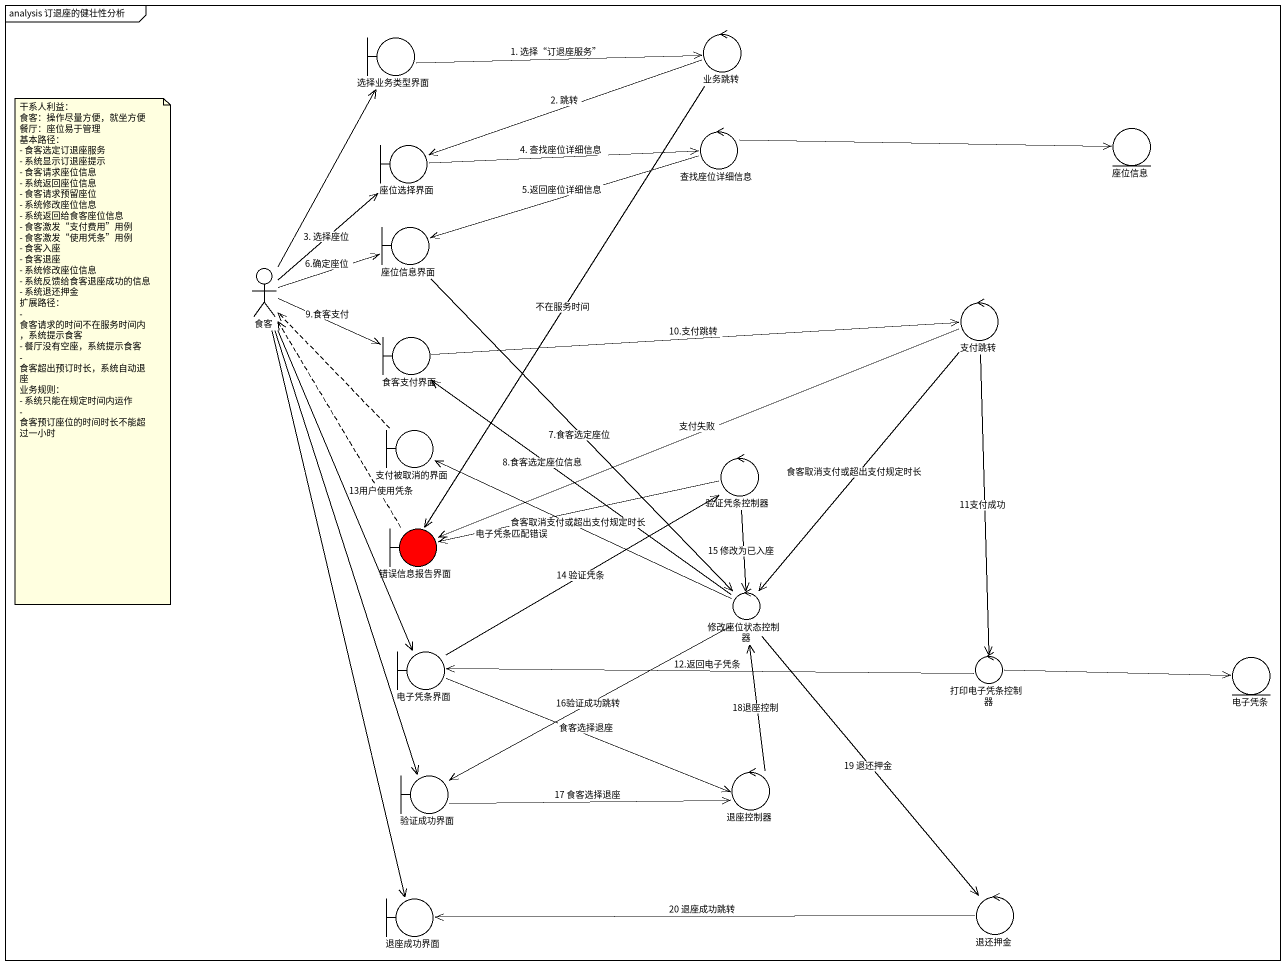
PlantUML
@startuml
mainframe analysis 订退座的健壮性分析
boundary 选择业务类型界面
control 业务跳转
boundary 座位选择界面
control 查找座位详细信息
entity 座位信息
boundary 座位信息界面
actor 食客
control 支付跳转
boundary 食客支付界面
boundary 支付被取消的界面
control 验证凭条控制器
boundary 错误信息报告界面 #FF0000
control 修改座位状态控制器
boundary 电子凭条界面
control 打印电子凭条控制器
entity 电子凭条
boundary 验证成功界面
control 退座控制器
boundary 退座成功界面
control 退还押金
选择业务类型界面 -right-> 业务跳转 : 1. 选择“订退座服务”
业务跳转 -left-> 座位选择界面 : 2. 跳转
业务跳转 --> 错误信息报告界面 : 不在服务时间
座位选择界面 -right-> 查找座位详细信息 : 4. 查找座位详细信息
查找座位详细信息 -right-> 座位信息
查找座位详细信息 -left-> 座位信息界面 : 5.返回座位详细信息
座位信息界面 --> 修改座位状态控制器 : 7.食客选定座位
食客 -up-> 选择业务类型界面
食客 -up-> 座位选择界面 : 3. 选择座位
食客 -right-> 座位信息界面 : 6.确定座位
食客 -right-> 食客支付界面 : 9.食客支付
食客 --> 电子凭条界面 : 13用户使用凭条
食客 --> 验证成功界面
食客 --> 退座成功界面
支付跳转 -left-> 错误信息报告界面 : 支付失败
支付跳转 --> 修改座位状态控制器 : 食客取消支付或超出支付规定时长
支付跳转 --> 打印电子凭条控制器 : 11支付成功
食客支付界面 -right-> 支付跳转 : 10.支付跳转
支付被取消的界面 .up.> 食客
验证凭条控制器 -left-> 错误信息报告界面 : 电子凭条匹配错误
验证凭条控制器 --> 修改座位状态控制器 : 15 修改为已入座
错误信息报告界面 .up.> 食客
修改座位状态控制器 -up-> 食客支付界面 : 8.食客选定座位信息
修改座位状态控制器 -left-> 支付被取消的界面 : 食客取消支付或超出支付规定时长
修改座位状态控制器 -left-> 验证成功界面 : 16验证成功跳转
修改座位状态控制器 --> 退还押金 : 19 退还押金
电子凭条界面 -up-> 验证凭条控制器 : 14 验证凭条
电子凭条界面 -right-> 退座控制器 : 食客选择退座
打印电子凭条控制器 -left-> 电子凭条界面 : 12.返回电子凭条
打印电子凭条控制器 -right-> 电子凭条
验证成功界面 -right-> 退座控制器 : 17 食客选择退座
退座控制器 -up-> 修改座位状态控制器 : 18退座控制
退还押金 -left-> 退座成功界面 : 20 退座成功跳转
note as N1
  干系人利益：
  食客：操作尽量方便，就坐方便
  餐厅：座位易于管理
  基本路径：
  - 食客选定订退座服务
  - 系统显示订退座提示
  - 食客请求座位信息
  - 系统返回座位信息
  - 食客请求预留座位
  - 系统修改座位信息
  - 系统返回给食客座位信息
  - 食客激发“支付费用”用例
  - 食客激发“使用凭条”用例
  - 食客入座
  - 食客退座
  - 系统修改座位信息
  - 系统反馈给食客退座成功的信息
  - 系统退还押金
  扩展路径：
  - 食客请求的时间不在服务时间内，系统提示食客
  - 餐厅没有空座，系统提示食客
  - 食客超出预订时长，系统自动退座
  业务规则：
  - 系统只能在规定时间内运作
  - 食客预订座位的时间时长不能超过一小时
end note
@enduml
